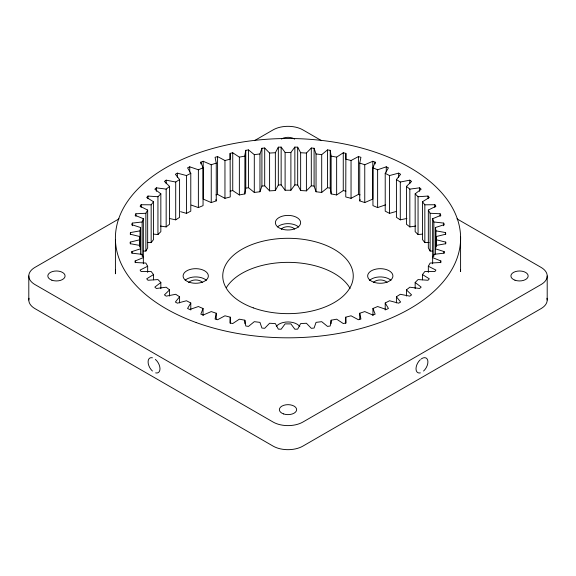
<?xml version="1.0" encoding="UTF-8"?>
<svg xmlns="http://www.w3.org/2000/svg" width="576" height="576" viewBox="0 0 576 576"><rect width="100%" height="100%" fill="white"/><g stroke="black" fill="none" stroke-linecap="round" stroke-linejoin="round"><path stroke-width="0.86" d="M115.495 269.633L115.409 273.773L115.409 239.4M230.112 191.167L232.74 190.591L239.357 194.947L244.865 193.91L244.901 154.858L245.779 150.329L248.501 149.911L254.297 154.642L254.297 192.456L259.956 191.758L261.914 186.077L261.914 148.262L264.694 148.01L269.597 153.065L269.597 190.879L275.357 190.526L278.33 184.99L278.33 147.182L281.146 147.096L285.106 152.424L285.106 190.231L290.894 190.231L294.854 184.91L294.854 147.096L297.67 147.182L300.643 152.719L300.643 190.526L306.403 190.879L311.306 185.818L314.086 186.077L316.044 191.758L321.703 192.456L327.499 187.718L330.221 188.143L331.135 193.91L336.643 194.947L343.26 190.591L345.888 191.167M244.865 193.91L245.779 188.143L245.779 150.329M436.5 239.832L445.723 242.114L445.579 243.742L435.989 245.455L435.384 248.782L444.146 251.611L443.7 253.217L433.858 254.347L432.648 257.616L440.849 260.964L440.122 262.534L430.128 263.059L428.335 266.242L435.888 270.065L434.88 271.577L424.836 271.505L422.482 274.558L429.3 278.813L428.018 280.26L418.054 279.576L415.159 282.47L421.164 287.114L419.63 288.482L409.838 287.201L406.433 289.901L411.574 294.883L409.802 296.15L400.291 294.286L396.418 296.77L400.622 302.033L398.635 303.178L389.52 300.751L385.214 302.99L388.44 308.477L386.258 309.499L377.626 306.533L372.946 308.498L375.163 314.158L372.802 315.036L364.759 311.573L359.741 313.243L360.922 318.996L358.416 319.738L351.043 315.799L345.758 317.16L345.888 322.956L343.26 323.539L336.643 319.176L331.135 320.213L330.221 325.987L327.499 326.405L321.703 321.674L316.044 322.366L314.086 328.054L311.306 328.306L306.403 323.251L300.643 323.597L297.67 329.134L294.854 329.22L290.894 323.892L285.106 323.892L281.146 329.22L278.33 329.134L275.357 323.597L269.597 323.251L264.694 328.306L261.914 328.054L259.956 322.366L254.297 321.674L248.501 326.405L245.779 325.987L244.865 320.213L239.357 319.176L232.74 323.539L230.112 322.956L230.242 317.16L224.957 315.799L217.584 319.738L215.078 318.996L216.259 313.243L211.241 311.573L203.198 315.036L200.837 314.158L203.054 308.498L198.374 306.533L189.742 309.499L187.56 308.477L190.786 302.99L186.48 300.751L177.365 303.178L175.378 302.033L179.582 296.77L175.709 294.286L166.198 296.15L164.426 294.883L169.567 289.901L166.162 287.201L156.37 288.482L154.836 287.114L160.841 282.47L157.946 279.576L147.982 280.26L146.7 278.813L153.518 274.558L151.164 271.505L141.12 271.577L140.112 270.065L147.665 266.242L145.872 263.059L135.878 262.534L135.151 260.964L143.352 257.616L142.142 254.347L132.3 253.217L131.854 251.611L140.616 248.782L140.011 245.455L130.421 243.742L130.277 242.114L139.5 239.832M244.865 156.103L239.357 157.133L232.74 152.777L230.112 153.36L230.242 196.963L224.957 198.324L217.584 194.393L215.914 194.882M230.242 159.156L224.957 160.517L217.584 156.578L215.078 157.32L216.259 163.073L211.241 164.743L203.198 161.273L200.837 162.158L203.054 167.81L198.374 169.776L189.742 166.817L187.56 167.839L190.786 173.326L186.48 175.565L177.365 173.138L175.378 174.283L179.582 179.546L175.709 182.03L166.198 180.166L164.426 181.433L169.567 186.408L166.162 189.115L156.37 187.834L154.836 189.202L160.841 193.846L157.946 196.74L147.982 196.056L146.7 197.503L153.518 201.758L151.164 204.811L141.12 204.739L140.112 206.251L147.665 210.074L145.872 213.257L135.878 213.782L135.151 215.352L143.352 218.7L142.142 221.969L132.3 223.099L131.854 224.705L140.616 227.534L140.011 230.861L130.421 232.574L130.277 234.202L139.5 236.484L139.5 245.981M360.086 194.882L358.416 194.393L351.043 198.324L345.758 196.963L345.888 153.36L343.26 152.777L336.643 157.133L331.135 156.103L330.221 150.329L327.499 149.911L321.703 154.642L321.703 192.456M259.956 191.758L259.956 153.95L261.914 148.262M345.758 159.156L351.043 160.517L358.416 156.578L360.922 157.32L359.741 163.073L364.759 164.743L372.802 161.273L375.163 162.158L372.946 167.81L372.946 205.625L377.626 207.59L385.582 204.826M372.802 161.273L372.802 199.087L364.759 202.558L359.741 200.887L360.158 199.642M275.357 190.526L275.357 152.719L278.33 147.182M143.676 251.086L145.872 251.064L147.665 247.889L147.665 210.074M290.894 190.231L290.894 152.424L294.854 147.096M395.82 211.579L389.52 213.372L385.214 211.14L385.214 173.326L388.44 167.839L386.258 166.817L377.626 169.776L372.946 167.81M147.506 242.482L151.164 242.626L153.518 239.573L153.518 201.758M306.403 190.879L306.403 153.065L311.306 148.01L314.086 148.262L316.044 153.95L316.044 191.758M406.894 218.441L400.291 219.845L396.418 217.361L396.418 179.546L400.622 174.283L398.635 173.138L389.52 175.565L385.214 173.326M153.612 234.122L157.946 234.547L160.841 231.653L160.841 193.846M415.771 226.037L409.838 226.93L406.433 224.222L406.433 186.408L411.574 181.433L409.802 180.166L400.291 182.03L396.418 179.546M160.495 226.066L166.162 226.93L169.567 224.222L169.567 186.408M421.222 358.949L422.698 358.092M422.309 234.13L418.054 234.547L415.159 231.653L415.159 193.846L421.164 189.202L419.63 187.834L409.838 189.115L406.433 186.408M169.531 218.513L175.709 219.845L179.582 217.361L179.582 179.546M119.016 218.851L34.963 267.379A21.053 12.154 0 0 0 34.963 284.566L273.118 422.057A21.053 12.154 0 0 0 302.882 422.057L541.037 284.566A21.053 12.154 0 0 0 541.037 267.372L456.984 218.851M254.434 140.666L273.118 129.881A21.053 12.154 0 0 1 302.882 129.881L321.566 140.666M429.149 242.46L424.836 242.626L422.482 239.573L422.482 201.758L429.3 197.503L428.018 196.056L418.054 196.74L415.159 193.846M180.583 211.68L186.48 213.372L190.786 211.14L190.786 173.326M432.288 251.086L430.128 251.064L428.335 247.889L428.335 210.074L435.888 206.251L434.88 204.739L424.836 204.811L422.482 201.758M191.29 205.078L198.374 207.59L203.054 205.625L203.054 167.81M432.648 256.507L432.648 218.7L440.849 215.352L440.122 213.782L430.128 213.257L428.335 210.074M203.198 161.273L203.198 199.087L211.241 202.558L216.259 200.887L216.259 163.073M435.384 254.059L435.384 227.534L444.146 224.705L443.7 223.099L433.858 221.969L432.648 218.7M245.779 188.143L248.501 187.718L254.297 192.456M254.297 154.642L259.956 153.95M261.914 186.077L264.694 185.818L269.597 190.879M269.597 153.065L275.357 152.719M278.33 184.99L281.146 184.91L285.106 190.231M285.106 152.424L290.894 152.424M294.854 184.91L297.67 184.99L300.643 190.526M300.643 152.719L306.403 153.065M316.044 153.95L321.703 154.642M435.384 227.534L435.989 230.861L445.579 232.574L445.723 234.202L436.5 236.484L436.5 245.981M215.849 199.663L216.259 200.887M460.49 269.806L460.598 271.454L460.591 236.916M547.2 275.969L547.2 300.031M445.723 242.114L445.723 243.878M445.579 232.574L445.579 234.331M444.146 251.611L444.146 253.375M443.7 223.099L443.7 225.734M440.849 260.964L440.849 262.721M440.122 213.782L440.122 216.418M435.989 230.861L435.989 247.212M434.88 204.739L434.88 207.374M433.858 221.969L433.858 256.262M432.648 257.616L432.648 263.772M430.128 213.257L430.128 251.064M428.335 266.242L428.335 272.398M428.018 196.056L428.018 198.691M424.836 204.811L424.836 242.626M422.482 274.558L422.482 279.835M419.63 187.834L419.63 191.354M418.054 196.74L418.054 234.547M415.159 282.47L415.159 288.626M409.802 180.166L409.802 183.686M409.838 189.115L409.838 226.93M406.433 289.901L406.433 296.057M400.291 182.03L400.291 219.845M398.635 173.138L398.635 177.53M396.418 296.77L396.418 302.926M389.52 175.565L389.52 213.372M386.258 166.817L386.258 172.087M385.214 302.99L385.214 310.025M377.626 169.776L377.626 207.59M375.163 162.158L375.163 163.922M372.946 308.498L372.946 315.533M364.759 164.743L364.759 202.558M359.741 163.073L359.741 200.887M359.741 313.243L359.741 319.399M358.416 156.578L358.416 194.393M351.043 160.517L351.043 198.324M345.888 153.36L345.888 158.638M345.758 317.16L345.758 323.316M343.26 152.777L343.26 190.591M336.643 157.133L336.643 194.947M331.135 156.103L331.135 193.91M331.135 320.213L331.135 323.726M330.221 150.329L330.221 188.143M327.499 149.911L327.499 187.718M314.086 148.262L314.086 186.077M311.306 148.01L311.306 185.818M297.67 147.182L297.67 184.99M281.146 147.096L281.146 184.91M264.694 148.01L264.694 185.818M248.501 149.911L248.501 187.718M244.865 320.213L244.865 323.726M239.357 157.133L239.357 194.947M232.74 152.777L232.74 190.591M230.242 317.16L230.242 323.316M230.112 153.36L230.112 158.638M224.957 160.517L224.957 198.324M217.584 156.578L217.584 194.393M216.259 313.243L216.259 319.399M211.241 164.743L211.241 202.558M203.054 308.498L203.054 315.533M200.837 162.158L200.837 163.922M198.374 169.776L198.374 207.59M190.786 302.99L190.786 310.025M189.742 166.817L189.742 172.087M186.48 175.565L186.48 213.372M179.582 296.77L179.582 302.926M177.365 173.138L177.365 177.53M175.709 182.03L175.709 219.845M169.567 289.901L169.567 296.057M166.198 180.166L166.198 183.686M166.162 189.115L166.162 226.93M160.841 282.47L160.841 288.626M157.946 196.74L157.946 234.547M156.37 187.834L156.37 191.354M153.518 274.558L153.518 279.835M151.164 204.811L151.164 242.626M147.982 196.056L147.982 198.691M147.665 266.242L147.665 272.398M145.872 213.257L145.872 251.064M143.352 218.7L143.352 256.507M143.352 257.616L143.352 263.772M142.142 221.969L142.142 256.262M141.12 204.739L141.12 207.374M140.616 227.534L140.616 254.059M140.011 230.861L140.011 247.212M135.878 213.782L135.878 216.418M135.151 260.964L135.151 262.721M132.3 223.099L132.3 225.734M131.854 251.611L131.854 253.375M130.421 232.574L130.421 234.331M130.277 242.114L130.277 243.878M28.8 275.969L28.8 300.031M281.455 139.039A8.633 4.982 0 0 1 294.682 139.133M29.03 298.246A21.053 12.154 0 0 0 34.963 308.628L273.118 446.119A21.053 12.154 0 0 0 302.882 446.119L541.037 308.621A21.053 12.154 0 0 0 546.97 298.246M155.369 359.402A8.417 4.86 60 0 1 159.991 368.604A8.417 4.86 60 0 1 155.65 372.888M152.431 371.03A8.417 4.86 60 0 1 148.09 361.901A8.417 4.86 60 0 1 152.431 357.79M423.281 357.876A8.417 4.86 -60 0 1 427.91 361.735A8.417 4.86 -60 0 1 423.569 371.03M420.35 372.888A8.417 4.86 -60 0 1 416.009 368.777A8.417 4.86 -60 0 1 420.35 359.654M226.411 287.59A65.254 37.678 0 0 1 288.814 262.361A65.254 37.678 0 0 1 350.107 288.475M188.892 282.614A7.366 4.255 0 0 1 195.624 279.965A7.366 4.255 0 0 1 202.471 282.521M281.326 229.14A7.366 4.255 0 0 1 287.906 226.685A7.366 4.255 0 0 1 294.595 229.046M373.457 282.614A7.366 4.255 0 0 1 380.189 279.965A7.366 4.255 0 0 1 387.036 282.521M185.191 280.188A12.629 7.294 0 0 1 206.41 280.339M277.474 226.908A12.629 7.294 0 0 1 298.692 227.059M276.3 326.498A12.629 7.294 0 0 1 288.158 321.955A12.629 7.294 0 0 1 299.815 326.671M369.425 280.498A12.629 7.294 0 0 1 390.974 280.339M51.862 280.188A8.633 4.982 0 0 0 65.081 276.156A8.633 4.982 0 0 0 52.423 271.562A8.633 4.982 0 0 0 51.862 280.188M283.594 413.935A8.633 4.982 0 0 0 296.633 409.716A8.633 4.982 0 0 0 283.781 405.302A8.633 4.982 0 0 0 283.594 413.935M514.958 280.188A8.633 4.982 0 0 0 528.17 276.156A8.633 4.982 0 0 0 515.513 271.562A8.633 4.982 0 0 0 514.958 280.188M196.164 322.538A172.606 99.655 0 0 0 460.49 241.884A172.606 99.655 0 0 0 207.346 150.055A172.606 99.655 0 0 0 196.164 322.538M253.282 307.872A65.254 37.678 0 0 0 353.21 277.38A65.254 37.678 0 0 0 257.508 242.662A65.254 37.678 0 0 0 253.282 307.872M189 282.146A12.629 7.294 0 0 0 208.339 276.242A12.629 7.294 0 0 0 189.814 269.525A12.629 7.294 0 0 0 189 282.146M281.282 228.866A12.629 7.294 0 0 0 300.622 222.962A12.629 7.294 0 0 0 282.096 216.245A12.629 7.294 0 0 0 281.282 228.866M373.565 282.146A12.629 7.294 0 0 0 392.904 276.242A12.629 7.294 0 0 0 374.378 269.525A12.629 7.294 0 0 0 373.565 282.146"/></g></svg>
